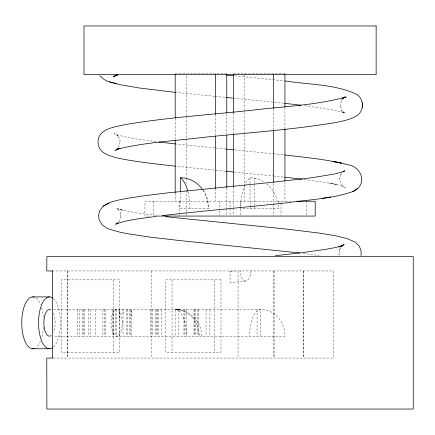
<?xml version="1.0" encoding="UTF-8"?>
<svg xmlns="http://www.w3.org/2000/svg" width="435" height="435" viewBox="0 0 435 435"><rect width="100%" height="100%" fill="white"/><g stroke="black" fill="none" stroke-linecap="round" stroke-linejoin="round"><path stroke-width="0.33" stroke-dasharray="2.17 1.63" d="M119.87 318.387L119.87 309.497L119.87 336.173M123.002 313.945L123.002 309.497L123.002 336.173M131.495 316.169L131.495 309.497L131.495 336.173M340.6 247.684L339.251 250.625L339.099 254.807L338.881 253.975L339.36 255.579M251.153 270.951C250.68 274.588 249.82 279.955 245.677 281.097L230.066 282.63L230.066 270.951M339.251 250.625L340.752 247.346M118.2 147.693L119.712 144.828L120.065 140.32L120.065 141.092L118.766 137.128L119.342 137.911L116.705 134.736L117.896 135.535L114.019 133.518C127.45 138.749 142.147 139.494 156.274 141.696M341.877 173.119L340.148 175.533L340.67 174.739L339.643 179.144L339.583 178.361L340.409 182.814L342.688 186.321L342.079 185.517L345.499 187.915L339.98 185.419L329.322 182.956L337.391 184.576L333.313 183.755M118.733 221.768L119.821 220.344L120.952 216.315L120.783 217.119L120.218 212.623L120.647 213.433L118.336 209.556L119.397 210.382L116.091 207.919L123.159 210.469L119.467 209.512L132.653 212.193L154.73 215.358M342.606 99.18L341.709 100.077L342.176 99.272L340.605 103.122L340.556 107.293L340.415 106.51L342.1 110.707L341.426 109.946L344.65 113.116L341.551 111.518L345.385 113.029L332.128 109.723L304.016 105.574M230.066 271.462L235.264 270.951M245.677 281.097C241.18 280.624 240.691 274.463 240.463 270.951M175.196 73.716L226.76 73.716M233.377 73.716L284.936 73.716M291.233 201.247L144.942 201.247L144.942 216.064L150.918 216.064M208.784 208.659L179.987 208.659L179.987 201.247M279.156 208.659L240.626 208.659A32.603 13.779 90 0 1 250.022 177.752A30.907 28.009 -90 0 1 264.415 182.145M52.325 270.951L333.302 270.951L333.302 358.059L52.325 358.059M53.527 309.497L260.848 309.497A26.671 24.175 -90 0 1 285.023 336.173L53.527 336.173M234.753 75.88L284.49 80.872M215.368 96.418L225.961 97.445M233.231 98.147L272.952 102.094M225.895 149.058L215.417 148.03M234.59 149.901L272.647 153.691M225.488 171.221L175.974 166.23M234.394 172.086L272.821 175.925M214.716 96.352L176.131 92.448M214.776 147.971L176.295 144.023M273.31 153.762L284.61 154.963M273.495 175.996L284.245 177.148M274.257 102.23L284.278 103.302M304.321 179.47L333.27 183.749M303.07 253.366L319.165 255.568M178.551 309.769L180.193 310.008L175.109 309.497L175.109 336.173M255.486 178.345L254.404 178.132L254.404 182.939M176.387 309.671L177.953 310.008L175.109 309.497A26.671 24.175 90 0 1 199.284 336.173M203.216 190.486C206.821 195.826 208.691 202.231 208.751 208.659M201.786 336.173C201.998 321.905 189.372 309.285 175.109 309.497A26.671 11.272 -90 0 1 178.867 311.025A26.671 11.272 90 0 1 186.381 336.173M306.3 201.247L306.3 215.396M303.663 270.951L303.663 358.059M303.559 270.951L303.559 358.059M284.936 107.635L284.936 127.988M284.936 181.574L284.936 201.247M281.026 201.247L281.026 202.596M281.026 203.27L281.026 215.396M274.028 270.951L274.028 358.059M273.919 270.951L273.919 358.059M273.664 108.968L273.664 129.304M273.664 183.532L273.664 203.188M273.664 203.863L273.664 215.39M260.848 336.173L260.848 309.497A26.671 11.272 -90 0 0 257.09 311.025A26.671 11.272 90 0 0 249.576 336.173M257.09 309.497L257.09 336.173M254.404 184.527L254.404 205.576M254.404 206.19L254.404 208.659M250.603 201.247L250.603 206.636M250.603 207.31L250.603 208.659M250.022 177.752L250.022 201.247M244.649 74.396L244.649 201.247M240.74 201.247L240.74 216.064M238.065 270.951L238.065 358.059M233.377 113.035L233.377 134.045M233.377 186.919L233.377 207.256M233.377 207.93L233.377 215.39M230.066 201.247L230.066 207.729M230.066 208.659L230.066 215.14M226.76 113.714L226.76 134.045M226.76 188.273L226.76 207.93M226.76 208.61L226.76 215.39M219.392 201.247L219.392 210.007M219.392 210.676L219.392 215.396M215.483 114.421L215.483 135.448M215.483 188.36L215.483 201.247M214.754 279.863L214.754 352.47M209.915 309.497L209.915 336.173M206.054 309.497L206.054 336.173M198.463 309.497L198.463 336.173M197.523 309.497L197.523 336.173M195.647 309.497L195.647 336.173M194.706 309.497L194.706 336.173M193.983 309.497L193.983 336.173M186.778 309.497L186.778 336.173M186.468 75.75L186.468 115.743M186.468 116.422L186.468 138.112M186.468 138.792L186.468 177.431M186.468 178.105L186.468 183.532M186.468 190.307L186.468 215.39M184.902 309.497L184.902 336.173M183.961 309.497L183.961 336.173M180.568 192.52L180.568 201.247M179.106 201.247L179.106 214.047M179.106 214.721L179.106 216.064M178.867 309.497L178.867 336.173M175.196 118.489L175.196 139.521M175.196 193.107L175.196 201.247M172.042 279.863L172.042 352.47M161.804 309.497L161.804 336.173M158.808 309.497L158.808 336.173M157.774 309.497L157.774 336.173M156.79 309.497L156.79 336.173M155.757 309.497L155.757 336.173M153.832 201.247L153.832 216.064M152.761 309.497L152.761 336.173M151.75 270.951L151.75 358.059M150.749 309.497L150.749 336.173M130.63 309.497L130.63 336.173M129.543 309.497L129.543 336.173M127.836 309.497L127.836 336.173M126.411 309.497L126.411 336.173M116.482 309.497L116.482 336.173M115.547 309.497L115.547 336.173M113.665 309.497L113.665 336.173M113.263 279.863L113.263 352.47M112.725 309.497L112.725 336.173M105.738 309.497L105.738 336.173M104.802 309.497L104.802 336.173M102.921 309.497L102.921 336.173M95.722 309.497L95.722 336.173M90.605 309.497L90.605 336.173M88.593 309.497L88.593 336.173M84.564 309.497L84.564 336.173M83.58 309.497L83.58 336.173M82.547 309.497L82.547 336.173M79.551 309.497L79.551 336.173M77.539 309.497L77.539 336.173M67.632 270.951L67.632 358.059M67.517 270.951L67.517 358.059M53.483 313.407A13.338 5.639 -90 0 1 53.483 332.264M53.326 298.535A25.931 10.962 -90 0 1 60.454 322.835A25.931 10.962 -90 0 1 53.326 347.13M35.795 297.953A25.931 10.962 -90 0 1 40.46 304.5M41.635 307.79A25.931 10.962 -90 0 1 43.516 318.534M43.516 327.136A25.931 10.962 -90 0 1 41.635 337.875M40.46 341.171A25.931 10.962 -90 0 1 35.795 347.717M203.025 190.182A30.907 28.009 -90 0 1 207.761 201.247M207.408 201.274A32.424 31.151 89.4 0 1 208.234 208.659M187.958 191.743A32.603 13.779 90 0 1 189.959 208.659M278.226 201.313A32.424 26.432 -90 0 1 278.911 208.659M266.644 183.782A30.907 28.009 -90 0 1 268.678 185.604A30.907 28.009 90 0 1 275.833 196.658A30.907 28.009 -90 0 1 277.215 201.247M119.516 279.863L61.253 279.863L61.253 352.47L119.516 352.47L119.516 279.863M221.007 279.863L165.778 279.863L165.778 352.47L221.007 352.47L221.007 279.863M122.284 322.835A13.338 5.639 -90 0 0 116.645 309.497A13.338 5.639 90 0 0 111.012 322.835A13.338 5.639 90 0 0 116.645 336.173A13.338 5.639 -90 0 0 122.284 322.835"/><path stroke-width="0.65" d="M285.121 80.937C308.959 84.765 334.602 83.95 356.792 94.4C364.193 99.169 364.307 110.865 356.912 115.699C350.746 119.456 343.481 120.963 336.483 122.387C291.684 129.967 246.237 132.746 201.106 137.65C172.755 140.989 143.958 142.511 116.178 149.455L120.071 148.259L114.911 150.7L117.216 148.803M362.328 107.76L362.371 102.649M361.017 255.622L361.17 251.435L359.489 246.509L355.368 242.203L346.989 238.521L335.45 235.748L318.376 232.986L288.688 229.321L165.43 216.657M118.01 222.72L117.287 223.672L118.037 222.84M162.26 215.624C203.928 210.714 245.759 207.326 287.464 202.726C309.241 199.627 331.796 198.811 352.736 191.623C367.352 185.571 362.698 167.393 348.565 164.865C327.637 159.46 306.022 157.486 284.61 154.963M342.905 172.026L344.868 170.77L340.638 172.445L333.982 174.13L310.525 177.91L271.967 182.33L166.561 193.004L144.534 195.707L126.732 198.414L117.662 200.225L111.094 202.041L103.274 206.108L99.827 210.382L98.56 215.379L99.126 219.871L102.073 224.716L106.744 228.125L108.87 229.082L118.554 231.833L127.085 233.638L150.809 237.211L181.689 240.783L299.753 252.963L325.897 249.32L335.559 247.504L342.628 245.688L338.86 246.966L343.052 245.22L344.128 244.339L342.198 246.058M343.498 98.277L344.841 96.923L342.171 98.495L346.146 96.94C315.397 105.52 283.06 106.368 251.501 110.294C209.273 114.813 166.779 117.559 124.867 124.649C116.667 126.688 107.238 127.433 100.974 133.757C96.304 139.249 97.288 147.71 102.877 152.168C110.8 157.465 120.468 158.617 129.614 160.308C144.784 162.755 160.053 164.484 175.321 166.159M352.736 191.623L357.63 188.502M103.274 206.108L108.799 202.949M117.76 222.959L115.531 224.232C128.287 219.398 142.142 218.539 155.523 216.456M117.368 74.907L113.214 76.767L116.781 74.945M113.214 76.767L117.961 74.641M115.03 75.946L117.434 75.13M321.856 198.393L330.812 196.995M299.737 252.974L275.35 255.726M296.8 201.247L315.19 201.247L315.19 216.064L155.442 216.064M52.488 270.951L46.784 270.951L46.882 256.645L413.25 256.645L413.25 409.041L46.882 409.041L46.784 358.059L52.488 358.059M32.712 296.904L49.498 296.904M32.712 348.767L49.498 348.767M226.727 75.103L233.416 75.75M226.624 97.511L232.594 98.087M226.564 149.123L233.252 149.77M226.124 171.281L233.122 171.966M175.479 92.378L139.722 88.044L120.006 84.684L107.146 81.089L103.9 79.349L99.751 75.674M284.93 103.372L300.884 105.199M175.669 143.952L158.867 142.017M284.909 177.219L302.385 179.231M109.702 81.965L116.401 83.841M284.936 74.396L284.936 106.956M284.936 128.668L284.936 180.9M273.664 74.396L273.664 108.288M273.664 129.978L273.664 182.173M233.377 74.396L233.377 112.355M233.377 134.045L233.377 186.24M226.76 74.396L226.76 113.035M226.76 135.405L226.76 187.599M215.483 74.396L215.483 114.421M215.483 136.128L215.483 188.36M202.492 189.426A30.907 28.009 -90 0 0 189.97 179.546A30.907 28.009 90 0 0 180.568 177.752L180.568 191.851M175.196 74.396L175.196 117.809M175.196 140.195L175.196 192.428M52.325 270.951L52.325 358.059M51.047 335.657A13.338 5.639 -90 0 1 43.859 322.835A13.338 5.639 -90 0 1 51.047 310.014M52.586 347.717A25.931 10.962 -90 0 1 38.536 322.835A25.931 10.962 -90 0 1 52.586 297.953M34.267 348.5A25.931 10.962 -90 0 1 21.75 322.835A25.931 10.962 -90 0 1 34.267 297.165M180.568 177.752A32.603 13.779 90 0 1 187.675 190.666M376.139 25.959L83.993 25.959L83.993 74.641L376.139 74.641L376.139 25.959M341.301 163.076L333.025 161.428L341.301 163.076"/></g></svg>
